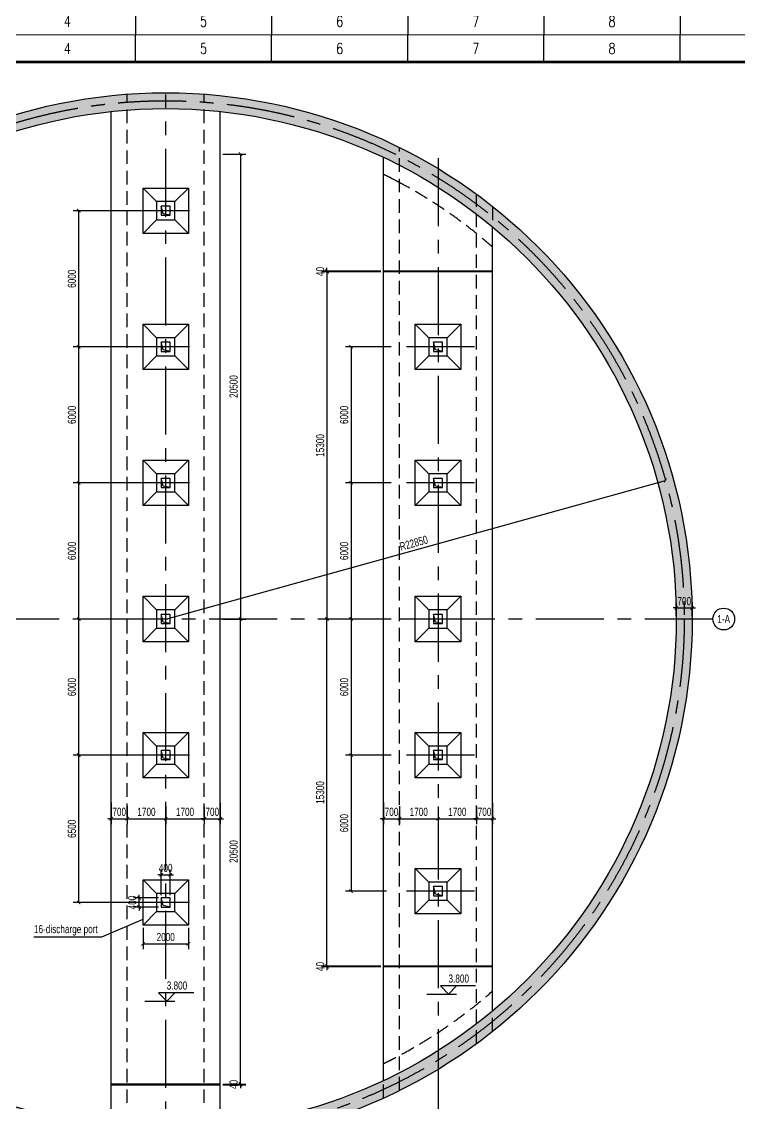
# Model space of a CAD drawing. Extents: x 707031 to 850566, y -411673 to -233438.
# Drawn here: x 724921 to 751276, y -391510 to -351768 of the extents above; entities that cross this region are included whole.
import ezdxf
from ezdxf.enums import TextEntityAlignment as Align

# ---------------------------------------------------------------- set-up
doc = ezdxf.new("R2010")
doc.units = 0
doc.header["$LTSCALE"] = 2000
doc.header["$MEASUREMENT"] = 0
doc.linetypes.add('CENTER', pattern=[2, 1.25, -0.25, 0.25, -0.25])
doc.linetypes.add('HIDDEN', pattern=[0.375, 0.25, -0.125])
doc.layers.get('0').update_dxf_attribs({"linetype": 'CONTINUOUS'})
doc.layers.get('DEFPOINTS').update_dxf_attribs({"linetype": 'CONTINUOUS'})
for name, color, linetype in [('5', 7, 'CONTINUOUS'), ('S_01', 3, 'CONTINUOUS'), ('S_02', 151, 'CENTER'), ('S_03', 7, 'HIDDEN'), ('S_04', 2, 'CONTINUOUS'), ('S_05', 7, 'CONTINUOUS'), ('S_07', 9, 'CONTINUOUS'), ('TK', 1, 'CONTINUOUS')]:
    doc.layers.add(name, color=color, linetype=linetype)
doc.styles.add('KS', font='kstxt.shx', dxfattribs={"width": 0.75, "bigfont": 'kshz.shx'})
doc.styles.add('TK-HZ', font='txt.shx', dxfattribs={"width": 0.8, "bigfont": 'hztxt.shx'})
doc.dimstyles.new('KS30', dxfattribs={"dimtxt": 300, "dimasz": 120, "dimexe": 200, "dimexo": 100, "dimgap": 100, "dimtad": 1, "dimdec": 0, "dimlfac": 0.3, "dimzin": 14, "dimdsep": 46, "dimtxsty": 'KS', "dimblk": 'ARCHTICK', "dimcen": -900, "dimclrd": 7, "dimclre": 7, "dimclrt": 2, "dimadec": 0, "dimazin": 0, "dimtfac": 1, "dimtdec": 0, "dimtix": 1, "dimtmove": 2, "dimatfit": 2, "dimfxl": 1, "dimtolj": 1, "dimtzin": 14, "dimarcsym": 0})

# ---------------------------------------------------------------- blocks, each defined once
blk = doc.blocks.new('A1-1')
at = {"layer": 'TK', "color": 7}
for p, q in [((22050, 58400), (22050, 59400)), ((27050, 58400), (27050, 59400)), ((32050, 58400), (32050, 59400)), ((37050, 58400), (37050, 59400)), ((42050, 58400), (42050, 59400)), ((22050, 1000), (22050, 0)), ((27050, 1000), (27050, 0)), ((32050, 1000), (32050, 0)), ((37050, 1000), (37050, 0)), ((42050, 1000), (42050, 0))]:
    blk.add_line(p, q, dxfattribs=at)
for points, const_width in [([(0, 0), (84100, 0), (84100, 59400), (0, 59400)], 35), ([(2500, 1000), (83100, 1000), (83100, 58400), (2500, 58400)], 100)]:
    blk.add_lwpolyline(points, close=True, dxfattribs=dict(at, const_width=const_width))
at = {"layer": 'TK', "color": 7, "style": 'TK-HZ', "width": 0.75}
for s, p in [('4', (19550, 58900)), ('5', (24550, 58900)), ('6', (29550, 58900)), ('7', (34550, 58900)), ('8', (39550, 58900)), ('4', (19550, 500)), ('5', (24550, 500)), ('6', (29550, 500)), ('7', (34550, 500)), ('8', (39550, 500))]:
    blk.add_text(s, height=400, dxfattribs=at).set_placement(p, align=Align.MIDDLE_CENTER)
blk = doc.blocks.new('_ArchTick')
at = {"color": 0, "linetype": 'ByBlock', "const_width": 0.3}
blk.add_lwpolyline([(-0.5, -0.5), (0.5, 0.5)], dxfattribs=at)
blk = doc.blocks.new('*D175')
at = {"layer": '5', "color": 7, "lineweight": -2, "ltscale": 10, "transparency": 16777216}
for p, q in [((738490, -368715), (736816, -368715)), ((737016, -368715), (737016, -373715)), ((738490, -373715), (736816, -373715))]:
    blk.add_line(p, q, dxfattribs=at)
at = {"layer": 'DEFPOINTS', "color": 0, "ltscale": 10, "transparency": 16777216}
for p in [(738590, -368715), (737016, -373715), (738590, -373715)]:
    blk.add_point(p, dxfattribs=at)
at = {"layer": '5', "color": 7, "lineweight": -2, "ltscale": 10, "transparency": 16777216, "xscale": 120, "yscale": 120, "zscale": 120}
for p, rotation in [((737016, -368715), 90), ((737016, -373715), 270)]:
    blk.add_blockref('_ArchTick', p, dxfattribs=dict(at, rotation=rotation))
at = {"layer": '5', "color": 2, "lineweight": -2, "ltscale": 10, "transparency": 16777216, "insert": (736766, -371215), "char_height": 300, "attachment_point": 5, "rotation": 90, "style": 'KS'}
blk.add_mtext('\\A1;6000', dxfattribs=at)
blk = doc.blocks.new('*D176')
at = {"layer": '5', "color": 7, "lineweight": -2, "ltscale": 10, "transparency": 16777216}
for p, q in [((729528, -368715), (726818, -368715)), ((727018, -373715), (727018, -368715)), ((729528, -373715), (726818, -373715))]:
    blk.add_line(p, q, dxfattribs=at)
at = {"layer": 'DEFPOINTS', "color": 0, "ltscale": 10, "transparency": 16777216}
for p in [(727018, -368715), (729628, -368715), (729628, -373715)]:
    blk.add_point(p, dxfattribs=at)
at = {"layer": '5', "color": 7, "lineweight": -2, "ltscale": 10, "transparency": 16777216, "xscale": 120, "yscale": 120, "zscale": 120}
for p, rotation in [((727018, -368715), 90), ((727018, -373715), 270)]:
    blk.add_blockref('_ArchTick', p, dxfattribs=dict(at, rotation=rotation))
at = {"layer": '5', "color": 2, "lineweight": -2, "ltscale": 10, "transparency": 16777216, "insert": (726768, -371215), "char_height": 300, "attachment_point": 5, "rotation": 90, "style": 'KS'}
blk.add_mtext('\\A1;6000', dxfattribs=at)
blk = doc.blocks.new('*D177')
at = {"layer": '5', "color": 7, "lineweight": -2, "ltscale": 10, "transparency": 16777216}
for p, q in [((738490, -378715), (736816, -378715)), ((737016, -378715), (737016, -383715)), ((738323, -383715), (736816, -383715))]:
    blk.add_line(p, q, dxfattribs=at)
at = {"layer": 'DEFPOINTS', "color": 0, "ltscale": 10, "transparency": 16777216}
for p in [(738590, -378715), (737016, -383715), (738423, -383715)]:
    blk.add_point(p, dxfattribs=at)
at = {"layer": '5', "color": 7, "lineweight": -2, "ltscale": 10, "transparency": 16777216, "xscale": 120, "yscale": 120, "zscale": 120}
for p, rotation in [((737016, -378715), 90), ((737016, -383715), 270)]:
    blk.add_blockref('_ArchTick', p, dxfattribs=dict(at, rotation=rotation))
at = {"layer": '5', "color": 2, "lineweight": -2, "ltscale": 10, "transparency": 16777216, "insert": (736766, -381215), "char_height": 300, "attachment_point": 5, "rotation": 90, "style": 'KS'}
blk.add_mtext('\\A1;6000', dxfattribs=at)
blk = doc.blocks.new('*D178')
at = {"layer": '5', "color": 7, "lineweight": -2, "ltscale": 10, "transparency": 16777216}
for p, q in [((729528, -373715), (726818, -373715)), ((727018, -378715), (727018, -373715)), ((729361, -378715), (726818, -378715))]:
    blk.add_line(p, q, dxfattribs=at)
at = {"layer": 'DEFPOINTS', "color": 0, "ltscale": 10, "transparency": 16777216}
for p in [(727018, -373715), (729628, -373715), (729461, -378715)]:
    blk.add_point(p, dxfattribs=at)
at = {"layer": '5', "color": 7, "lineweight": -2, "ltscale": 10, "transparency": 16777216, "xscale": 120, "yscale": 120, "zscale": 120}
for p, rotation in [((727018, -373715), 90), ((727018, -378715), 270)]:
    blk.add_blockref('_ArchTick', p, dxfattribs=dict(at, rotation=rotation))
at = {"layer": '5', "color": 2, "lineweight": -2, "ltscale": 10, "transparency": 16777216, "insert": (726768, -376215), "char_height": 300, "attachment_point": 5, "rotation": 90, "style": 'KS'}
blk.add_mtext('\\A1;6000', dxfattribs=at)
blk = doc.blocks.new('*D179')
at = {"layer": '5', "color": 7, "lineweight": -2, "ltscale": 10, "transparency": 16777216}
for p, q in [((729528, -378715), (726818, -378715)), ((727018, -384132), (727018, -378715)), ((729361, -384132), (726818, -384132))]:
    blk.add_line(p, q, dxfattribs=at)
at = {"layer": 'DEFPOINTS', "color": 0, "ltscale": 10, "transparency": 16777216}
for p in [(727018, -378715), (729628, -378715), (729461, -384132)]:
    blk.add_point(p, dxfattribs=at)
at = {"layer": '5', "color": 7, "lineweight": -2, "ltscale": 10, "transparency": 16777216, "xscale": 120, "yscale": 120, "zscale": 120}
for p, rotation in [((727018, -378715), 90), ((727018, -384132), 270)]:
    blk.add_blockref('_ArchTick', p, dxfattribs=dict(at, rotation=rotation))
at = {"layer": '5', "color": 2, "lineweight": -2, "ltscale": 10, "transparency": 16777216, "insert": (726768, -381424), "char_height": 300, "attachment_point": 5, "rotation": 90, "style": 'KS'}
blk.add_mtext('\\A1;6500', dxfattribs=at)
blk = doc.blocks.new('*D180')
at = {"layer": '5', "color": 7, "lineweight": -2, "ltscale": 10, "transparency": 16777216}
for p, q in [((738490, -373715), (736816, -373715)), ((737016, -373715), (737016, -378715)), ((738490, -378715), (736816, -378715))]:
    blk.add_line(p, q, dxfattribs=at)
at = {"layer": 'DEFPOINTS', "color": 0, "ltscale": 10, "transparency": 16777216}
for p in [(738590, -373715), (737016, -378715), (738590, -378715)]:
    blk.add_point(p, dxfattribs=at)
at = {"layer": '5', "color": 7, "lineweight": -2, "ltscale": 10, "transparency": 16777216, "xscale": 120, "yscale": 120, "zscale": 120}
for p, rotation in [((737016, -373715), 90), ((737016, -378715), 270)]:
    blk.add_blockref('_ArchTick', p, dxfattribs=dict(at, rotation=rotation))
at = {"layer": '5', "color": 2, "lineweight": -2, "ltscale": 10, "transparency": 16777216, "insert": (736766, -376215), "char_height": 300, "attachment_point": 5, "rotation": 90, "style": 'KS'}
blk.add_mtext('\\A1;6000', dxfattribs=at)
blk = doc.blocks.new('*D181')
at = {"layer": '5', "color": 7, "lineweight": -2, "ltscale": 10, "transparency": 16777216}
for p, q in [((729528, -358715), (726818, -358715)), ((727018, -363715), (727018, -358715)), ((729528, -363715), (726818, -363715))]:
    blk.add_line(p, q, dxfattribs=at)
at = {"layer": 'DEFPOINTS', "color": 0, "ltscale": 10, "transparency": 16777216}
for p in [(727018, -358715), (729628, -358715), (729628, -363715)]:
    blk.add_point(p, dxfattribs=at)
at = {"layer": '5', "color": 7, "lineweight": -2, "ltscale": 10, "transparency": 16777216, "xscale": 120, "yscale": 120, "zscale": 120}
for p, rotation in [((727018, -358715), 90), ((727018, -363715), 270)]:
    blk.add_blockref('_ArchTick', p, dxfattribs=dict(at, rotation=rotation))
at = {"layer": '5', "color": 2, "lineweight": -2, "ltscale": 10, "transparency": 16777216, "insert": (726768, -361215), "char_height": 300, "attachment_point": 5, "rotation": 90, "style": 'KS'}
blk.add_mtext('\\A1;6000', dxfattribs=at)
blk = doc.blocks.new('*D182')
at = {"layer": '5', "color": 7, "lineweight": -2, "ltscale": 10, "transparency": 16777216}
for p, q in [((738490, -363715), (736816, -363715)), ((737016, -363715), (737016, -368715)), ((738490, -368715), (736816, -368715))]:
    blk.add_line(p, q, dxfattribs=at)
at = {"layer": 'DEFPOINTS', "color": 0, "ltscale": 10, "transparency": 16777216}
for p in [(738590, -363715), (737016, -368715), (738590, -368715)]:
    blk.add_point(p, dxfattribs=at)
at = {"layer": '5', "color": 7, "lineweight": -2, "ltscale": 10, "transparency": 16777216, "xscale": 120, "yscale": 120, "zscale": 120}
for p, rotation in [((737016, -363715), 90), ((737016, -368715), 270)]:
    blk.add_blockref('_ArchTick', p, dxfattribs=dict(at, rotation=rotation))
at = {"layer": '5', "color": 2, "lineweight": -2, "ltscale": 10, "transparency": 16777216, "insert": (736766, -366215), "char_height": 300, "attachment_point": 5, "rotation": 90, "style": 'KS'}
blk.add_mtext('\\A1;6000', dxfattribs=at)
blk = doc.blocks.new('*D183')
at = {"layer": '5', "color": 7, "lineweight": -2, "ltscale": 10, "transparency": 16777216}
for p, q in [((729528, -363715), (726818, -363715)), ((727018, -368715), (727018, -363715)), ((729361, -368715), (726818, -368715))]:
    blk.add_line(p, q, dxfattribs=at)
at = {"layer": 'DEFPOINTS', "color": 0, "ltscale": 10, "transparency": 16777216}
for p in [(727018, -363715), (729628, -363715), (729461, -368715)]:
    blk.add_point(p, dxfattribs=at)
at = {"layer": '5', "color": 7, "lineweight": -2, "ltscale": 10, "transparency": 16777216, "xscale": 120, "yscale": 120, "zscale": 120}
for p, rotation in [((727018, -363715), 90), ((727018, -368715), 270)]:
    blk.add_blockref('_ArchTick', p, dxfattribs=dict(at, rotation=rotation))
at = {"layer": '5', "color": 2, "lineweight": -2, "ltscale": 10, "transparency": 16777216, "insert": (726768, -366215), "char_height": 300, "attachment_point": 5, "rotation": 90, "style": 'KS'}
blk.add_mtext('\\A1;6000', dxfattribs=at)
blk = doc.blocks.new('*D188')
at = {"layer": '5', "color": 7, "lineweight": -2, "transparency": 16777216}
for p, q in [((720211, -389997), (720211, -394815)), ((730211, -393086), (730211, -394815)), ((720211, -394615), (730211, -394615))]:
    blk.add_line(p, q, dxfattribs=at)
at = {"layer": 'DEFPOINTS', "color": 0, "transparency": 16777216}
for p in [(720211, -389897), (730211, -392986), (730211, -394615)]:
    blk.add_point(p, dxfattribs=at)
at = {"layer": '5', "color": 7, "lineweight": -2, "transparency": 16777216, "xscale": 120, "yscale": 120, "zscale": 120, "rotation": 180}
blk.add_blockref('_ArchTick', (720211, -394615), dxfattribs=at)
at = {"layer": '5', "color": 7, "lineweight": -2, "transparency": 16777216, "xscale": 120, "yscale": 120, "zscale": 120}
blk.add_blockref('_ArchTick', (730211, -394615), dxfattribs=at)
at = {"layer": '5', "color": 2, "transparency": 16777216, "insert": (725211, -394365), "char_height": 300, "attachment_point": 5, "style": 'KS'}
blk.add_mtext('\\A1;12000', dxfattribs=at)
blk = doc.blocks.new('*D189')
at = {"layer": '5', "color": 7, "lineweight": -2, "transparency": 16777216}
for p, q in [((740211, -389994), (740211, -394815)), ((730211, -393169), (730211, -394815)), ((730211, -394615), (740211, -394615))]:
    blk.add_line(p, q, dxfattribs=at)
at = {"layer": 'DEFPOINTS', "color": 0, "transparency": 16777216}
for p in [(740211, -389894), (730211, -393069), (740211, -394615)]:
    blk.add_point(p, dxfattribs=at)
at = {"layer": '5', "color": 7, "lineweight": -2, "transparency": 16777216, "xscale": 120, "yscale": 120, "zscale": 120, "rotation": 180}
blk.add_blockref('_ArchTick', (730211, -394615), dxfattribs=at)
at = {"layer": '5', "color": 7, "lineweight": -2, "transparency": 16777216, "xscale": 120, "yscale": 120, "zscale": 120}
blk.add_blockref('_ArchTick', (740211, -394615), dxfattribs=at)
at = {"layer": '5', "color": 2, "transparency": 16777216, "insert": (735211, -394365), "char_height": 300, "attachment_point": 5, "style": 'KS'}
blk.add_mtext('\\A1;12000', dxfattribs=at)
blk = doc.blocks.new('*D190')
at = {"layer": '5', "color": 7, "lineweight": -2, "transparency": 16777216}
for p, q in [((729378, -385065), (729378, -385851)), ((731044, -385065), (731044, -385851)), ((729378, -385651), (731044, -385651))]:
    blk.add_line(p, q, dxfattribs=at)
at = {"layer": 'DEFPOINTS', "color": 0, "transparency": 16777216}
for p in [(729378, -384965), (731044, -384965), (731044, -385651)]:
    blk.add_point(p, dxfattribs=at)
at = {"layer": '5', "color": 7, "lineweight": -2, "transparency": 16777216, "xscale": 120, "yscale": 120, "zscale": 120, "rotation": 180}
blk.add_blockref('_ArchTick', (729378, -385651), dxfattribs=at)
at = {"layer": '5', "color": 7, "lineweight": -2, "transparency": 16777216, "xscale": 120, "yscale": 120, "zscale": 120}
blk.add_blockref('_ArchTick', (731044, -385651), dxfattribs=at)
at = {"layer": '5', "color": 2, "transparency": 16777216, "insert": (730211, -385401), "char_height": 300, "attachment_point": 5, "style": 'KS'}
blk.add_mtext('\\A1;2000', dxfattribs=at)
blk = doc.blocks.new('*D191')
at = {"layer": '5', "color": 7, "lineweight": -2, "transparency": 16777216}
for p, q in [((730044, -383114), (729924, -383114)), ((730044, -383865), (730044, -382914)), ((730044, -383114), (730378, -383114)), ((730378, -383865), (730378, -382914)), ((730378, -383114), (730498, -383114))]:
    blk.add_line(p, q, dxfattribs=at)
at = {"layer": 'DEFPOINTS', "color": 0, "transparency": 16777216}
for p in [(730378, -383114), (730044, -383965), (730378, -383965)]:
    blk.add_point(p, dxfattribs=at)
at = {"layer": '5', "color": 7, "lineweight": -2, "transparency": 16777216, "xscale": 120, "yscale": 120, "zscale": 120}
blk.add_blockref('_ArchTick', (730044, -383114), dxfattribs=at)
at = {"layer": '5', "color": 7, "lineweight": -2, "transparency": 16777216, "xscale": 120, "yscale": 120, "zscale": 120, "rotation": 180}
blk.add_blockref('_ArchTick', (730378, -383114), dxfattribs=at)
at = {"layer": '5', "color": 2, "transparency": 16777216, "insert": (730211, -382864), "char_height": 300, "attachment_point": 5, "style": 'KS'}
blk.add_mtext('\\A1;400', dxfattribs=at)
blk = doc.blocks.new('*D192')
at = {"layer": 'DEFPOINTS', "color": 0, "transparency": 16777216}
for p in [(729234, -383965), (730044, -383965), (730044, -384299)]:
    blk.add_point(p, dxfattribs=at)
at = {"layer": 'S_05', "color": 7, "lineweight": -2, "transparency": 16777216}
for p, q in [((729234, -383965), (729234, -383845)), ((729944, -383965), (729034, -383965)), ((729944, -384299), (729034, -384299)), ((729234, -384299), (729234, -383965)), ((729234, -384299), (729234, -384419))]:
    blk.add_line(p, q, dxfattribs=at)
at = {"layer": 'S_05', "color": 7, "lineweight": -2, "transparency": 16777216, "xscale": 120, "yscale": 120, "zscale": 120}
for p, rotation in [((729234, -383965), 270), ((729234, -384299), 90)]:
    blk.add_blockref('_ArchTick', p, dxfattribs=dict(at, rotation=rotation))
at = {"layer": 'S_05', "color": 2, "transparency": 16777216, "insert": (728984, -384132), "char_height": 300, "attachment_point": 5, "rotation": 90, "style": 'KS'}
blk.add_mtext('\\A1;400', dxfattribs=at)
blk = doc.blocks.new('*D197')
at = {"layer": 'DEFPOINTS', "color": 0, "transparency": 16777216}
for p in [(728212, -380352), (728796, -380490), (728796, -381051)]:
    blk.add_point(p, dxfattribs=at)
at = {"layer": 'S_05', "color": 7, "lineweight": -2, "transparency": 16777216}
for p, q in [((728212, -380452), (728212, -381251)), ((728796, -380590), (728796, -381251)), ((728212, -381051), (728092, -381051)), ((728212, -381051), (728796, -381051)), ((728796, -381051), (728916, -381051))]:
    blk.add_line(p, q, dxfattribs=at)
at = {"layer": 'S_05', "color": 7, "lineweight": -2, "transparency": 16777216, "xscale": 120, "yscale": 120, "zscale": 120}
blk.add_blockref('_ArchTick', (728212, -381051), dxfattribs=at)
at = {"layer": 'S_05', "color": 7, "lineweight": -2, "transparency": 16777216, "xscale": 120, "yscale": 120, "zscale": 120, "rotation": 180}
blk.add_blockref('_ArchTick', (728796, -381051), dxfattribs=at)
at = {"layer": 'S_05', "color": 2, "transparency": 16777216, "insert": (728504, -380801), "char_height": 300, "attachment_point": 5, "style": 'KS'}
blk.add_mtext('\\A1;700', dxfattribs=at)
blk = doc.blocks.new('*D198')
at = {"layer": 'DEFPOINTS', "color": 0, "transparency": 16777216}
for p in [(728796, -380490), (730212, -380502), (730212, -381051)]:
    blk.add_point(p, dxfattribs=at)
at = {"layer": 'S_05', "color": 7, "lineweight": -2, "transparency": 16777216}
for p, q in [((728796, -380590), (728796, -381251)), ((730212, -380602), (730212, -381251)), ((728796, -381051), (730212, -381051))]:
    blk.add_line(p, q, dxfattribs=at)
at = {"layer": 'S_05', "color": 7, "lineweight": -2, "transparency": 16777216, "xscale": 120, "yscale": 120, "zscale": 120, "rotation": 180}
blk.add_blockref('_ArchTick', (728796, -381051), dxfattribs=at)
at = {"layer": 'S_05', "color": 7, "lineweight": -2, "transparency": 16777216, "xscale": 120, "yscale": 120, "zscale": 120}
blk.add_blockref('_ArchTick', (730212, -381051), dxfattribs=at)
at = {"layer": 'S_05', "color": 2, "transparency": 16777216, "insert": (729504, -380801), "char_height": 300, "attachment_point": 5, "style": 'KS'}
blk.add_mtext('\\A1;1700', dxfattribs=at)
blk = doc.blocks.new('*D199')
at = {"layer": 'DEFPOINTS', "color": 0, "transparency": 16777216}
for p in [(730212, -380502), (731629, -380502), (731629, -381051)]:
    blk.add_point(p, dxfattribs=at)
at = {"layer": 'S_05', "color": 7, "lineweight": -2, "transparency": 16777216}
for p, q in [((730212, -380602), (730212, -381251)), ((731629, -380602), (731629, -381251)), ((730212, -381051), (731629, -381051))]:
    blk.add_line(p, q, dxfattribs=at)
at = {"layer": 'S_05', "color": 7, "lineweight": -2, "transparency": 16777216, "xscale": 120, "yscale": 120, "zscale": 120, "rotation": 180}
blk.add_blockref('_ArchTick', (730212, -381051), dxfattribs=at)
at = {"layer": 'S_05', "color": 7, "lineweight": -2, "transparency": 16777216, "xscale": 120, "yscale": 120, "zscale": 120}
blk.add_blockref('_ArchTick', (731629, -381051), dxfattribs=at)
at = {"layer": 'S_05', "color": 2, "transparency": 16777216, "insert": (730921, -380801), "char_height": 300, "attachment_point": 5, "style": 'KS'}
blk.add_mtext('\\A1;1700', dxfattribs=at)
blk = doc.blocks.new('*D200')
at = {"layer": 'DEFPOINTS', "color": 0, "transparency": 16777216}
for p in [(731629, -380502), (732212, -380365), (732212, -381051)]:
    blk.add_point(p, dxfattribs=at)
at = {"layer": 'S_05', "color": 7, "lineweight": -2, "transparency": 16777216}
for p, q in [((731629, -380602), (731629, -381251)), ((732212, -380465), (732212, -381251)), ((731629, -381051), (731509, -381051)), ((731629, -381051), (732212, -381051)), ((732212, -381051), (732332, -381051))]:
    blk.add_line(p, q, dxfattribs=at)
at = {"layer": 'S_05', "color": 7, "lineweight": -2, "transparency": 16777216, "xscale": 120, "yscale": 120, "zscale": 120}
blk.add_blockref('_ArchTick', (731629, -381051), dxfattribs=at)
at = {"layer": 'S_05', "color": 7, "lineweight": -2, "transparency": 16777216, "xscale": 120, "yscale": 120, "zscale": 120, "rotation": 180}
blk.add_blockref('_ArchTick', (732212, -381051), dxfattribs=at)
at = {"layer": 'S_05', "color": 2, "transparency": 16777216, "insert": (731921, -380801), "char_height": 300, "attachment_point": 5, "style": 'KS'}
blk.add_mtext('\\A1;700', dxfattribs=at)
blk = doc.blocks.new('*D201')
at = {"layer": 'DEFPOINTS', "color": 0, "transparency": 16777216}
for p in [(738211, -380352), (738794, -380491), (738794, -381051)]:
    blk.add_point(p, dxfattribs=at)
at = {"layer": 'S_05', "color": 7, "lineweight": -2, "transparency": 16777216}
for p, q in [((738211, -380452), (738211, -381251)), ((738794, -380591), (738794, -381251)), ((738211, -381051), (738091, -381051)), ((738211, -381051), (738794, -381051)), ((738794, -381051), (738914, -381051))]:
    blk.add_line(p, q, dxfattribs=at)
at = {"layer": 'S_05', "color": 7, "lineweight": -2, "transparency": 16777216, "xscale": 120, "yscale": 120, "zscale": 120}
blk.add_blockref('_ArchTick', (738211, -381051), dxfattribs=at)
at = {"layer": 'S_05', "color": 7, "lineweight": -2, "transparency": 16777216, "xscale": 120, "yscale": 120, "zscale": 120, "rotation": 180}
blk.add_blockref('_ArchTick', (738794, -381051), dxfattribs=at)
at = {"layer": 'S_05', "color": 2, "transparency": 16777216, "insert": (738503, -380801), "char_height": 300, "attachment_point": 5, "style": 'KS'}
blk.add_mtext('\\A1;700', dxfattribs=at)
blk = doc.blocks.new('*D202')
at = {"layer": 'DEFPOINTS', "color": 0, "transparency": 16777216}
for p in [(738794, -380491), (740211, -380502), (740211, -381051)]:
    blk.add_point(p, dxfattribs=at)
at = {"layer": 'S_05', "color": 7, "lineweight": -2, "transparency": 16777216}
for p, q in [((738794, -380591), (738794, -381251)), ((740211, -380602), (740211, -381251)), ((738794, -381051), (740211, -381051))]:
    blk.add_line(p, q, dxfattribs=at)
at = {"layer": 'S_05', "color": 7, "lineweight": -2, "transparency": 16777216, "xscale": 120, "yscale": 120, "zscale": 120, "rotation": 180}
blk.add_blockref('_ArchTick', (738794, -381051), dxfattribs=at)
at = {"layer": 'S_05', "color": 7, "lineweight": -2, "transparency": 16777216, "xscale": 120, "yscale": 120, "zscale": 120}
blk.add_blockref('_ArchTick', (740211, -381051), dxfattribs=at)
at = {"layer": 'S_05', "color": 2, "transparency": 16777216, "insert": (739503, -380801), "char_height": 300, "attachment_point": 5, "style": 'KS'}
blk.add_mtext('\\A1;1700', dxfattribs=at)
blk = doc.blocks.new('*D203')
at = {"layer": 'DEFPOINTS', "color": 0, "transparency": 16777216}
for p in [(740211, -380502), (741628, -380502), (741628, -381051)]:
    blk.add_point(p, dxfattribs=at)
at = {"layer": 'S_05', "color": 7, "lineweight": -2, "transparency": 16777216}
for p, q in [((740211, -380602), (740211, -381251)), ((741628, -380602), (741628, -381251)), ((740211, -381051), (741628, -381051))]:
    blk.add_line(p, q, dxfattribs=at)
at = {"layer": 'S_05', "color": 7, "lineweight": -2, "transparency": 16777216, "xscale": 120, "yscale": 120, "zscale": 120, "rotation": 180}
blk.add_blockref('_ArchTick', (740211, -381051), dxfattribs=at)
at = {"layer": 'S_05', "color": 7, "lineweight": -2, "transparency": 16777216, "xscale": 120, "yscale": 120, "zscale": 120}
blk.add_blockref('_ArchTick', (741628, -381051), dxfattribs=at)
at = {"layer": 'S_05', "color": 2, "transparency": 16777216, "insert": (740919, -380801), "char_height": 300, "attachment_point": 5, "style": 'KS'}
blk.add_mtext('\\A1;1700', dxfattribs=at)
blk = doc.blocks.new('*D204')
at = {"layer": 'DEFPOINTS', "color": 0, "transparency": 16777216}
for p in [(741628, -380502), (742211, -380365), (742211, -381051)]:
    blk.add_point(p, dxfattribs=at)
at = {"layer": 'S_05', "color": 7, "lineweight": -2, "transparency": 16777216}
for p, q in [((741628, -380602), (741628, -381251)), ((742211, -380465), (742211, -381251)), ((741628, -381051), (741508, -381051)), ((741628, -381051), (742211, -381051)), ((742211, -381051), (742331, -381051))]:
    blk.add_line(p, q, dxfattribs=at)
at = {"layer": 'S_05', "color": 7, "lineweight": -2, "transparency": 16777216, "xscale": 120, "yscale": 120, "zscale": 120}
blk.add_blockref('_ArchTick', (741628, -381051), dxfattribs=at)
at = {"layer": 'S_05', "color": 7, "lineweight": -2, "transparency": 16777216, "xscale": 120, "yscale": 120, "zscale": 120, "rotation": 180}
blk.add_blockref('_ArchTick', (742211, -381051), dxfattribs=at)
at = {"layer": 'S_05', "color": 2, "transparency": 16777216, "insert": (741919, -380801), "char_height": 300, "attachment_point": 5, "style": 'KS'}
blk.add_mtext('\\A1;700', dxfattribs=at)
blk = doc.blocks.new('*D205')
at = {"layer": 'DEFPOINTS', "color": 0, "transparency": 16777216}
for p in [(748559, -368621), (730211, -373715)]:
    blk.add_point(p, dxfattribs=at)
at = {"layer": 'S_05', "color": 7, "lineweight": -2, "transparency": 16777216}
blk.add_line((730211, -373715), (748559, -368621), dxfattribs=at)
at = {"layer": 'S_05', "color": 7, "lineweight": -2, "transparency": 16777216, "xscale": 120, "yscale": 120, "zscale": 120, "rotation": 15.51752870099384}
blk.add_blockref('_ArchTick', (748559, -368621), dxfattribs=at)
at = {"layer": 'S_05', "color": 2, "transparency": 16777216, "insert": (739318, -370927), "char_height": 300, "attachment_point": 5, "rotation": 15.5175, "style": 'KS'}
blk.add_mtext('\\A1;R22850', dxfattribs=at)
blk = doc.blocks.new('*D206')
at = {"layer": 'DEFPOINTS', "color": 0, "transparency": 16777216}
for p in [(749544, -373309), (748961, -373715), (749544, -373715)]:
    blk.add_point(p, dxfattribs=at)
at = {"layer": 'S_05', "color": 7, "lineweight": -2, "transparency": 16777216}
for p, q in [((748961, -373615), (748961, -373109)), ((749544, -373615), (749544, -373109)), ((748961, -373309), (748841, -373309)), ((748961, -373309), (749544, -373309)), ((749544, -373309), (749664, -373309))]:
    blk.add_line(p, q, dxfattribs=at)
at = {"layer": 'S_05', "color": 7, "lineweight": -2, "transparency": 16777216, "xscale": 120, "yscale": 120, "zscale": 120}
blk.add_blockref('_ArchTick', (748961, -373309), dxfattribs=at)
at = {"layer": 'S_05', "color": 7, "lineweight": -2, "transparency": 16777216, "xscale": 120, "yscale": 120, "zscale": 120, "rotation": 180}
blk.add_blockref('_ArchTick', (749544, -373309), dxfattribs=at)
at = {"layer": 'S_05', "color": 2, "transparency": 16777216, "insert": (749253, -373059), "char_height": 300, "attachment_point": 5, "style": 'KS'}
blk.add_mtext('\\A1;700', dxfattribs=at)
blk = doc.blocks.new('*D211')
at = {"layer": 'DEFPOINTS', "color": 0, "transparency": 16777216}
for p in [(732211, -390799), (732211, -390832), (732956, -390799)]:
    blk.add_point(p, dxfattribs=at)
at = {"layer": 'S_01', "color": 7, "lineweight": -2, "transparency": 16777216}
for p, q in [((732311, -390799), (733156, -390799)), ((732311, -390832), (733156, -390832)), ((732956, -390799), (732956, -390679)), ((732956, -390832), (732956, -390799)), ((732956, -390832), (732956, -390952))]:
    blk.add_line(p, q, dxfattribs=at)
at = {"layer": 'S_01', "color": 7, "lineweight": -2, "transparency": 16777216, "xscale": 120, "yscale": 120, "zscale": 120}
for p, rotation in [((732956, -390799), 270), ((732956, -390832), 90)]:
    blk.add_blockref('_ArchTick', p, dxfattribs=dict(at, rotation=rotation))
at = {"layer": 'S_01', "color": 2, "transparency": 16777216, "insert": (732706, -390815), "char_height": 300, "attachment_point": 5, "rotation": 90, "style": 'KS'}
blk.add_mtext('\\A1;40', dxfattribs=at)
blk = doc.blocks.new('*D212')
at = {"layer": 'DEFPOINTS', "color": 0, "transparency": 16777216}
for p in [(732211, -373715), (732956, -373715), (732211, -390799)]:
    blk.add_point(p, dxfattribs=at)
at = {"layer": 'S_01', "color": 7, "lineweight": -2, "transparency": 16777216}
for p, q in [((732311, -373715), (733156, -373715)), ((732956, -390799), (732956, -373715)), ((732311, -390799), (733156, -390799))]:
    blk.add_line(p, q, dxfattribs=at)
at = {"layer": 'S_01', "color": 7, "lineweight": -2, "transparency": 16777216, "xscale": 120, "yscale": 120, "zscale": 120}
for p, rotation in [((732956, -373715), 90), ((732956, -390799), 270)]:
    blk.add_blockref('_ArchTick', p, dxfattribs=dict(at, rotation=rotation))
at = {"layer": 'S_01', "color": 2, "transparency": 16777216, "insert": (732706, -382257), "char_height": 300, "attachment_point": 5, "rotation": 90, "style": 'KS'}
blk.add_mtext('\\A1;20500', dxfattribs=at)
blk = doc.blocks.new('*D213')
at = {"layer": 'DEFPOINTS', "color": 0, "transparency": 16777216}
for p in [(736134, -386465), (738214, -386465), (738214, -386499)]:
    blk.add_point(p, dxfattribs=at)
at = {"layer": 'S_01', "color": 7, "lineweight": -2, "transparency": 16777216}
for p, q in [((738114, -386465), (735934, -386465)), ((738114, -386499), (735934, -386499)), ((736134, -386465), (736134, -386345)), ((736134, -386499), (736134, -386465)), ((736134, -386499), (736134, -386619))]:
    blk.add_line(p, q, dxfattribs=at)
at = {"layer": 'S_01', "color": 7, "lineweight": -2, "transparency": 16777216, "xscale": 120, "yscale": 120, "zscale": 120}
for p, rotation in [((736134, -386465), 270), ((736134, -386499), 90)]:
    blk.add_blockref('_ArchTick', p, dxfattribs=dict(at, rotation=rotation))
at = {"layer": 'S_01', "color": 2, "transparency": 16777216, "insert": (735884, -386482), "char_height": 300, "attachment_point": 5, "rotation": 90, "style": 'KS'}
blk.add_mtext('\\A1;40', dxfattribs=at)
blk = doc.blocks.new('*D214')
at = {"layer": 'DEFPOINTS', "color": 0, "transparency": 16777216}
for p in [(736134, -373715), (737678, -373715), (738214, -386465)]:
    blk.add_point(p, dxfattribs=at)
at = {"layer": 'S_01', "color": 7, "lineweight": -2, "transparency": 16777216}
for p, q in [((737578, -373715), (735934, -373715)), ((736134, -386465), (736134, -373715)), ((738114, -386465), (735934, -386465))]:
    blk.add_line(p, q, dxfattribs=at)
at = {"layer": 'S_01', "color": 7, "lineweight": -2, "transparency": 16777216, "xscale": 120, "yscale": 120, "zscale": 120}
for p, rotation in [((736134, -373715), 90), ((736134, -386465), 270)]:
    blk.add_blockref('_ArchTick', p, dxfattribs=dict(at, rotation=rotation))
at = {"layer": 'S_01', "color": 2, "transparency": 16777216, "insert": (735884, -380090), "char_height": 300, "attachment_point": 5, "rotation": 90, "style": 'KS'}
blk.add_mtext('\\A1;15300', dxfattribs=at)
blk = doc.blocks.new('*D215')
at = {"layer": 'DEFPOINTS', "color": 0, "transparency": 16777216}
for p in [(732211, -356632), (732211, -373715), (732956, -373715)]:
    blk.add_point(p, dxfattribs=at)
at = {"layer": 'S_01', "color": 7, "lineweight": -2, "transparency": 16777216}
for p, q in [((732311, -356632), (733156, -356632)), ((732956, -356632), (732956, -373715)), ((732311, -373715), (733156, -373715))]:
    blk.add_line(p, q, dxfattribs=at)
at = {"layer": 'S_01', "color": 7, "lineweight": -2, "transparency": 16777216, "xscale": 120, "yscale": 120, "zscale": 120}
for p, rotation in [((732956, -356632), 90), ((732956, -373715), 270)]:
    blk.add_blockref('_ArchTick', p, dxfattribs=dict(at, rotation=rotation))
at = {"layer": 'S_01', "color": 2, "transparency": 16777216, "insert": (732706, -365174), "char_height": 300, "attachment_point": 5, "rotation": 90, "style": 'KS'}
blk.add_mtext('\\A1;20500', dxfattribs=at)
blk = doc.blocks.new('*D216')
at = {"layer": 'DEFPOINTS', "color": 0, "transparency": 16777216}
for p in [(736134, -360965), (738214, -360932), (738214, -360965)]:
    blk.add_point(p, dxfattribs=at)
at = {"layer": 'S_01', "color": 7, "lineweight": -2, "transparency": 16777216}
for p, q in [((736134, -360932), (736134, -360812)), ((738114, -360932), (735934, -360932)), ((738114, -360965), (735934, -360965)), ((736134, -360932), (736134, -360965)), ((736134, -360965), (736134, -361085))]:
    blk.add_line(p, q, dxfattribs=at)
at = {"layer": 'S_01', "color": 7, "lineweight": -2, "transparency": 16777216, "xscale": 120, "yscale": 120, "zscale": 120}
for p, rotation in [((736134, -360932), 270), ((736134, -360965), 90)]:
    blk.add_blockref('_ArchTick', p, dxfattribs=dict(at, rotation=rotation))
at = {"layer": 'S_01', "color": 2, "transparency": 16777216, "insert": (735884, -360949), "char_height": 300, "attachment_point": 5, "rotation": 90, "style": 'KS'}
blk.add_mtext('\\A1;40', dxfattribs=at)
blk = doc.blocks.new('*D217')
at = {"layer": 'DEFPOINTS', "color": 0, "transparency": 16777216}
for p in [(738214, -360965), (736134, -373715), (737678, -373715)]:
    blk.add_point(p, dxfattribs=at)
at = {"layer": 'S_01', "color": 7, "lineweight": -2, "transparency": 16777216}
for p, q in [((738114, -360965), (735934, -360965)), ((736134, -360965), (736134, -373715)), ((737578, -373715), (735934, -373715))]:
    blk.add_line(p, q, dxfattribs=at)
at = {"layer": 'S_01', "color": 7, "lineweight": -2, "transparency": 16777216, "xscale": 120, "yscale": 120, "zscale": 120}
for p, rotation in [((736134, -360965), 90), ((736134, -373715), 270)]:
    blk.add_blockref('_ArchTick', p, dxfattribs=dict(at, rotation=rotation))
at = {"layer": 'S_01', "color": 2, "transparency": 16777216, "insert": (735884, -367340), "char_height": 300, "attachment_point": 5, "rotation": 90, "style": 'KS'}
blk.add_mtext('\\A1;15300', dxfattribs=at)

msp = doc.modelspace()

# ---------------------------------------------------------------- hatches: boundary and pattern name
at = {"layer": 'S_07'}
h = msp.add_hatch(color=256, dxfattribs=at)
h.paths.add_polyline_path([(749544.37, -373715.198, 1), (710877.703, -373715.198, 1)])
h.paths.add_polyline_path([(711461.037, -373715.198, -1), (748961.037, -373715.198, -1)], flags=16)

# ---------------------------------------------------------------- linework, layer by layer
at = {"layer": 'S_01'}
for p, q in [((728211.037, -392358.227), (728211.037, -355072.17)), ((732211.037, -392358.227), (732211.037, -355072.17)), ((738214.482, -390672.105), (738214.482, -356759.156)), ((729877.703, -358381.865), (729377.703, -357881.865)), ((730544.37, -358381.865), (731044.37, -357881.865)), ((730117.509, -358829.148), (730044.37, -358548.532)), ((730377.703, -358881.865), (730117.509, -358829.148)), ((729877.703, -359048.532), (729377.703, -359548.532)), ((730544.37, -359048.532), (731044.37, -359548.532)), ((742214.24, -388121.086), (742214.24, -359310.837)), ((729877.703, -363381.865), (729377.703, -362881.865)), ((730544.37, -363381.865), (731044.37, -362881.865)), ((739877.703, -363381.865), (739377.703, -362881.865)), ((740544.37, -363381.865), (741044.37, -362881.865)), ((730117.509, -363829.148), (730044.37, -363548.532)), ((740117.509, -363829.148), (740044.37, -363548.532)), ((730377.703, -363881.865), (730117.509, -363829.148)), ((740377.703, -363881.865), (740117.509, -363829.148)), ((729877.703, -364048.532), (729377.703, -364548.532)), ((730544.37, -364048.532), (731044.37, -364548.532)), ((739877.703, -364048.532), (739377.703, -364548.532)), ((740544.37, -364048.532), (741044.37, -364548.532)), ((729877.703, -368381.865), (729377.703, -367881.865)), ((730544.37, -368381.865), (731044.37, -367881.865)), ((739877.703, -368381.865), (739377.703, -367881.865)), ((740544.37, -368381.865), (741044.37, -367881.865)), ((730117.509, -368829.148), (730044.37, -368548.532)), ((740117.509, -368829.148), (740044.37, -368548.532)), ((729877.703, -369048.532), (729377.703, -369548.532)), ((730377.703, -368881.865), (730117.509, -368829.148)), ((730544.37, -369048.532), (731044.37, -369548.532)), ((739877.703, -369048.532), (739377.703, -369548.532)), ((740377.703, -368881.865), (740117.509, -368829.148)), ((740544.37, -369048.532), (741044.37, -369548.532)), ((729877.703, -373381.865), (729377.703, -372881.865)), ((730544.37, -373381.865), (731044.37, -372881.865)), ((739877.703, -373381.865), (739377.703, -372881.865)), ((740544.37, -373381.865), (741044.37, -372881.865)), ((730117.509, -373829.148), (730044.37, -373548.532)), ((740117.509, -373829.148), (740044.37, -373548.532)), ((730377.703, -373881.865), (730117.509, -373829.148)), ((740377.703, -373881.865), (740117.509, -373829.148)), ((729877.703, -374048.532), (729377.703, -374548.532)), ((730544.37, -374048.532), (731044.37, -374548.532)), ((739877.703, -374048.532), (739377.703, -374548.532)), ((740544.37, -374048.532), (741044.37, -374548.532)), ((729877.703, -378381.865), (729377.703, -377881.865)), ((730544.37, -378381.865), (731044.37, -377881.865)), ((739877.703, -378381.865), (739377.703, -377881.865)), ((740544.37, -378381.865), (741044.37, -377881.865)), ((730117.509, -378829.148), (730044.37, -378548.532)), ((740117.509, -378829.148), (740044.37, -378548.532)), ((729877.703, -379048.532), (729377.703, -379548.532)), ((730377.703, -378881.865), (730117.509, -378829.148)), ((730544.37, -379048.532), (731044.37, -379548.532)), ((739877.703, -379048.532), (739377.703, -379548.532)), ((740377.703, -378881.865), (740117.509, -378829.148)), ((740544.37, -379048.532), (741044.37, -379548.532)), ((739877.703, -383381.865), (739377.703, -382881.865)), ((740544.37, -383381.865), (741044.37, -382881.865)), ((729877.703, -383798.532), (729377.703, -383298.532)), ((730544.37, -383798.532), (731044.37, -383298.532)), ((740117.509, -383829.148), (740044.37, -383548.532)), ((740377.703, -383881.865), (740117.509, -383829.148)), ((730117.509, -384245.815), (730044.37, -383965.198)), ((730377.703, -384298.532), (730117.509, -384245.815)), ((739877.703, -384048.532), (739377.703, -384548.532)), ((740544.37, -384048.532), (741044.37, -384548.532)), ((729877.703, -384465.198), (729377.703, -384965.198)), ((730544.37, -384465.198), (731044.37, -384965.198))]:
    msp.add_line(p, q, dxfattribs=at)
at = {"layer": 'S_01', "lineweight": -2}
for p, q in [((742214.24, -360931.865), (738214.482, -360931.865)), ((742214.24, -360965.198), (738214.482, -360965.198)), ((742214.24, -386465.198), (738214.482, -386465.198)), ((742214.24, -386498.532), (738214.482, -386498.532)), ((728211.037, -390798.532), (732211.037, -390798.532)), ((728211.037, -390831.865), (732211.037, -390831.865))]:
    msp.add_line(p, q, dxfattribs=at)
at = {"layer": 'S_01'}
for points in [[(731044.37, -359548.532), (729377.703, -359548.532), (729377.703, -357881.865), (731044.37, -357881.865)], [(730544.37, -358381.865), (729877.703, -358381.865), (729877.703, -359048.532), (730544.37, -359048.532)], [(730377.703, -358548.532), (730044.37, -358548.532), (730044.37, -358881.865), (730377.703, -358881.865)], [(731044.37, -364548.532), (729377.703, -364548.532), (729377.703, -362881.865), (731044.37, -362881.865)], [(741044.37, -364548.532), (739377.703, -364548.532), (739377.703, -362881.865), (741044.37, -362881.865)], [(730544.37, -363381.865), (729877.703, -363381.865), (729877.703, -364048.532), (730544.37, -364048.532)], [(730377.703, -363548.532), (730044.37, -363548.532), (730044.37, -363881.865), (730377.703, -363881.865)], [(740544.37, -363381.865), (739877.703, -363381.865), (739877.703, -364048.532), (740544.37, -364048.532)], [(740377.703, -363548.532), (740044.37, -363548.532), (740044.37, -363881.865), (740377.703, -363881.865)], [(731044.37, -369548.532), (729377.703, -369548.532), (729377.703, -367881.865), (731044.37, -367881.865)], [(741044.37, -369548.532), (739377.703, -369548.532), (739377.703, -367881.865), (741044.37, -367881.865)], [(730544.37, -368381.865), (729877.703, -368381.865), (729877.703, -369048.532), (730544.37, -369048.532)], [(740544.37, -368381.865), (739877.703, -368381.865), (739877.703, -369048.532), (740544.37, -369048.532)], [(730377.703, -368548.532), (730044.37, -368548.532), (730044.37, -368881.865), (730377.703, -368881.865)], [(740377.703, -368548.532), (740044.37, -368548.532), (740044.37, -368881.865), (740377.703, -368881.865)], [(731044.37, -374548.532), (729377.703, -374548.532), (729377.703, -372881.865), (731044.37, -372881.865)], [(741044.37, -374548.532), (739377.703, -374548.532), (739377.703, -372881.865), (741044.37, -372881.865)], [(730544.37, -373381.865), (729877.703, -373381.865), (729877.703, -374048.532), (730544.37, -374048.532)], [(730377.703, -373548.532), (730044.37, -373548.532), (730044.37, -373881.865), (730377.703, -373881.865)], [(740544.37, -373381.865), (739877.703, -373381.865), (739877.703, -374048.532), (740544.37, -374048.532)], [(740377.703, -373548.532), (740044.37, -373548.532), (740044.37, -373881.865), (740377.703, -373881.865)], [(731044.37, -379548.532), (729377.703, -379548.532), (729377.703, -377881.865), (731044.37, -377881.865)], [(741044.37, -379548.532), (739377.703, -379548.532), (739377.703, -377881.865), (741044.37, -377881.865)], [(730544.37, -378381.865), (729877.703, -378381.865), (729877.703, -379048.532), (730544.37, -379048.532)], [(730377.703, -378548.532), (730044.37, -378548.532), (730044.37, -378881.865), (730377.703, -378881.865)], [(740544.37, -378381.865), (739877.703, -378381.865), (739877.703, -379048.532), (740544.37, -379048.532)], [(740377.703, -378548.532), (740044.37, -378548.532), (740044.37, -378881.865), (740377.703, -378881.865)], [(741044.37, -384548.532), (739377.703, -384548.532), (739377.703, -382881.865), (741044.37, -382881.865)], [(731044.37, -384965.198), (729377.703, -384965.198), (729377.703, -383298.532), (731044.37, -383298.532)], [(740544.37, -383381.865), (739877.703, -383381.865), (739877.703, -384048.532), (740544.37, -384048.532)], [(730544.37, -383798.532), (729877.703, -383798.532), (729877.703, -384465.198), (730544.37, -384465.198)], [(740377.703, -383548.532), (740044.37, -383548.532), (740044.37, -383881.865), (740377.703, -383881.865)], [(730377.703, -383965.198), (730044.37, -383965.198), (730044.37, -384298.532), (730377.703, -384298.532)]]:
    msp.add_lwpolyline(points, close=True, dxfattribs=at)
for centre, radius in [((730211.037, -373715.198), 19333.333), ((730211.037, -373715.198), 18750), ((750703.163, -373715.198), 400)]:
    msp.add_circle(centre, radius, dxfattribs=at)
at = {"layer": 'S_02'}
for p, q in [((730212.962, -394936.886), (730211.037, -354444.365)), ((740211.037, -356782.734), (740211.037, -390186.942)), ((731090.149, -358715.198), (728590.149, -358715.198)), ((731090.149, -363715.198), (728590.149, -363715.198)), ((741548.893, -363715.198), (738590.078, -363715.198)), ((731090.149, -368715.198), (728590.149, -368715.198)), ((741548.893, -368715.198), (738590.078, -368715.198)), ((750303.163, -373715.198), (709748.285, -373715.198)), ((741548.893, -373715.198), (738590.078, -373715.198)), ((731090.149, -378715.198), (728590.149, -378715.198)), ((741548.893, -378715.198), (738590.078, -378715.198)), ((741548.893, -383715.198), (738590.078, -383715.198)), ((731090.149, -384131.865), (728590.149, -384131.865))]:
    msp.add_line(p, q, dxfattribs=at)
msp.add_circle((730211.037, -373715.198), 19041.667, dxfattribs=at)
at = {"layer": 'S_03', "lineweight": -2}
for p, q in [((728794.37, -392996.558), (728794.37, -354433.839)), ((731627.703, -392996.558), (731627.703, -354433.839)), ((738794.37, -391038.713), (738794.37, -356391.684)), ((741627.703, -389317.682), (741627.703, -358112.715)), ((742214.311, -358557.917), (742214.24, -359309.31)), ((742214.311, -388872.48), (742214.24, -388121.086)), ((738214.543, -391314.942), (738214.482, -390672.105))]:
    msp.add_line(p, q, dxfattribs=at)
for start, end in [(61.8345203, 63.8994396), (48.710401, 63.8994396), (296.1005604, 311.289599), (296.1005604, 298.1654797)]:
    msp.add_arc((730212.869, -373715.198), 18187.5, start, end, dxfattribs=at)
at = {"layer": 'S_04'}
for p, q in [((727863.163, -385393.515), (729377.703, -384743.515)), ((725363.405, -385393.515), (727863.163, -385393.515))]:
    msp.add_line(p, q, dxfattribs=at)
for points in [[(731244.881, -387452.48), (729950.911, -387452.48), (730247.896, -387749.465), (730544.881, -387452.48)], [(741592.392, -387197.297), (740298.422, -387197.297), (740595.407, -387494.282), (740892.392, -387197.297)], [(729447.896, -387749.465), (730547.896, -387749.465)], [(739795.407, -387494.282), (740895.407, -387494.282)]]:
    msp.add_lwpolyline(points, dxfattribs=at)

# ---------------------------------------------------------------- block references
at = {"layer": 'TK', "color": 7}
for p in [(707048.599, -352255.813), (707048.599, -411655.813)]:
    msp.add_blockref('A1-1', p, dxfattribs=at)

# ---------------------------------------------------------------- texts
at = {"layer": 'S_04', "style": 'KS', "width": 0.75}
msp.add_text('1-A', height=300, dxfattribs=at).set_placement((750703.163, -373715.198), align=Align.MIDDLE)
for s, p in [('16-discharge port', (725372.037, -385256.683)), ('3.800', (730247.896, -387329.465)), ('3.800', (740595.407, -387074.282))]:
    msp.add_text(s, height=300, dxfattribs=at).set_placement(p)

# ---------------------------------------------------------------- dimensions: what is measured, and where the dimension line sits
at = {"layer": '5', "lineweight": -2, "ltscale": 10}
for base, p1, p2, picture, middle in [((727018.475, -358715.198), (729627.739, -363715.198), (729627.739, -358715.198), '*D181', (726768.475, -361215.198)), ((727018.475, -363715.198), (729461.072, -368715.198), (729627.739, -363715.198), '*D183', (726768.475, -366215.198)), ((737016.398, -368715.198), (738590.078, -363715.198), (738590.078, -368715.198), '*D182', (736766.398, -366215.198)), ((727018.475, -368715.198), (729627.703, -373715.198), (729627.739, -368715.198), '*D176', (726768.475, -371215.198)), ((737016.398, -373715.198), (738590.078, -368715.198), (738590.078, -373715.198), '*D175', (736766.398, -371215.198)), ((727018.475, -373715.198), (729461.037, -378715.198), (729627.703, -373715.198), '*D178', (726768.475, -376215.198)), ((737016.398, -378715.198), (738590.078, -373715.198), (738590.078, -378715.198), '*D180', (736766.398, -376215.198)), ((727018.475, -378715.198), (729461.037, -384131.865), (729627.703, -378715.198), '*D179', (726768.475, -381423.532)), ((737016.398, -383715.198), (738590.078, -378715.198), (738423.411, -383715.198), '*D177', (736766.398, -381215.198))]:
    dim = msp.add_linear_dim(base=base, p1=p1, p2=p2, angle=270, dimstyle='KS30', override={"dimlfac": 1.2}, dxfattribs=at)
    dim.commit()
    dim.dimension.update_dxf_attribs({"geometry": picture, "text_midpoint": middle})
at = {"layer": '5'}
for base, p1, p2, picture, middle in [((730377.703, -383114.338), (730044.37, -383965.198), (730377.703, -383965.198), '*D191', (730211.037, -382864.338)), ((731044.37, -385650.741), (729377.703, -384965.198), (731044.37, -384965.198), '*D190', (730211.037, -385400.741)), ((730211.037, -394614.941), (720211.037, -389896.632), (730211.037, -392986.032), '*D188', (725211.037, -394364.941)), ((740211.037, -394614.941), (730211.037, -393069.365), (740211.037, -389893.746), '*D189', (735211.037, -394364.941))]:
    dim = msp.add_linear_dim(base=base, p1=p1, p2=p2, dimstyle='KS30', override={"dimlfac": 1.2}, dxfattribs=at)
    dim.commit()
    dim.dimension.update_dxf_attribs({"geometry": picture, "text_midpoint": middle})
at = {"layer": 'S_01'}
for base, p1, p2, angle, picture, middle in [((732955.637, -373715.198), (732211.037, -356631.865), (732211.037, -373715.198), 270, '*D215', (732705.637, -365173.532)), ((736133.693, -360965.198), (738214.482, -360931.865), (738214.482, -360965.198), 270, '*D216', (735883.693, -360948.532)), ((736133.693, -373715.198), (738214.482, -360965.198), (737678.238, -373715.198), 270, '*D217', (735883.693, -367340.198)), ((732955.637, -373715.198), (732211.037, -390798.532), (732211.037, -373715.198), 90, '*D212', (732705.637, -382256.865)), ((736133.693, -373715.198), (738214.482, -386465.198), (737678.238, -373715.198), 90, '*D214', (735883.693, -380090.198)), ((736133.693, -386465.198), (738214.482, -386498.532), (738214.482, -386465.198), 90, '*D213', (735883.693, -386481.865)), ((732955.637, -390798.532), (732211.037, -390831.865), (732211.037, -390798.532), 90, '*D211', (732705.637, -390815.198))]:
    dim = msp.add_linear_dim(base=base, p1=p1, p2=p2, angle=angle, dimstyle='KS30', override={"dimlfac": 1.2}, dxfattribs=at)
    dim.commit()
    dim.dimension.update_dxf_attribs({"geometry": picture, "text_midpoint": middle})
at = {"layer": 'S_05'}
dim = msp.add_radius_dim(center=(730211.037, -373715.198), mpoint=(748558.609, -368620.921), dimstyle='KS30', override={"dimlfac": 1.2}, dxfattribs=at)
dim.commit()
dim.dimension.update_dxf_attribs({"geometry": '*D205', "text_midpoint": (739317.94, -370927.172)})
for base, p1, p2, picture, middle in [((749544.37, -373308.607), (748961.037, -373715.198), (749544.37, -373715.198), '*D206', (749252.703, -373058.607)), ((728795.672, -381050.535), (728212.339, -380351.539), (728795.672, -380490.358), '*D197', (728504.006, -380800.535)), ((730212.339, -381050.535), (728795.672, -380490.358), (730212.339, -380501.789), '*D198', (729504.006, -380800.535)), ((731629.006, -381050.535), (730212.339, -380501.789), (731629.006, -380501.789), '*D199', (730920.672, -380800.535)), ((732212.339, -381050.535), (731629.006, -380501.789), (732212.339, -380364.603), '*D200', (731920.672, -380800.535)), ((738794.37, -381051.01), (738211.037, -380352.014), (738794.37, -380490.833), '*D201', (738502.703, -380801.01)), ((740211.037, -381051.01), (738794.37, -380490.833), (740211.037, -380502.265), '*D202', (739502.703, -380801.01)), ((741627.703, -381051.01), (740211.037, -380502.265), (741627.703, -380502.265), '*D203', (740919.37, -380801.01)), ((742211.037, -381051.01), (741627.703, -380502.265), (742211.037, -380365.079), '*D204', (741919.37, -380801.01))]:
    dim = msp.add_linear_dim(base=base, p1=p1, p2=p2, dimstyle='KS30', override={"dimlfac": 1.2}, dxfattribs=at)
    dim.commit()
    dim.dimension.update_dxf_attribs({"geometry": picture, "text_midpoint": middle})
dim = msp.add_linear_dim(base=(729234.167, -383965.198), p1=(730044.37, -384298.532), p2=(730044.37, -383965.198), angle=90, dimstyle='KS30', override={"dimlfac": 1.2}, dxfattribs=at)
dim.commit()
dim.dimension.update_dxf_attribs({"geometry": '*D192', "text_midpoint": (728984.167, -384131.865)})

doc.saveas('drawing.dxf')
